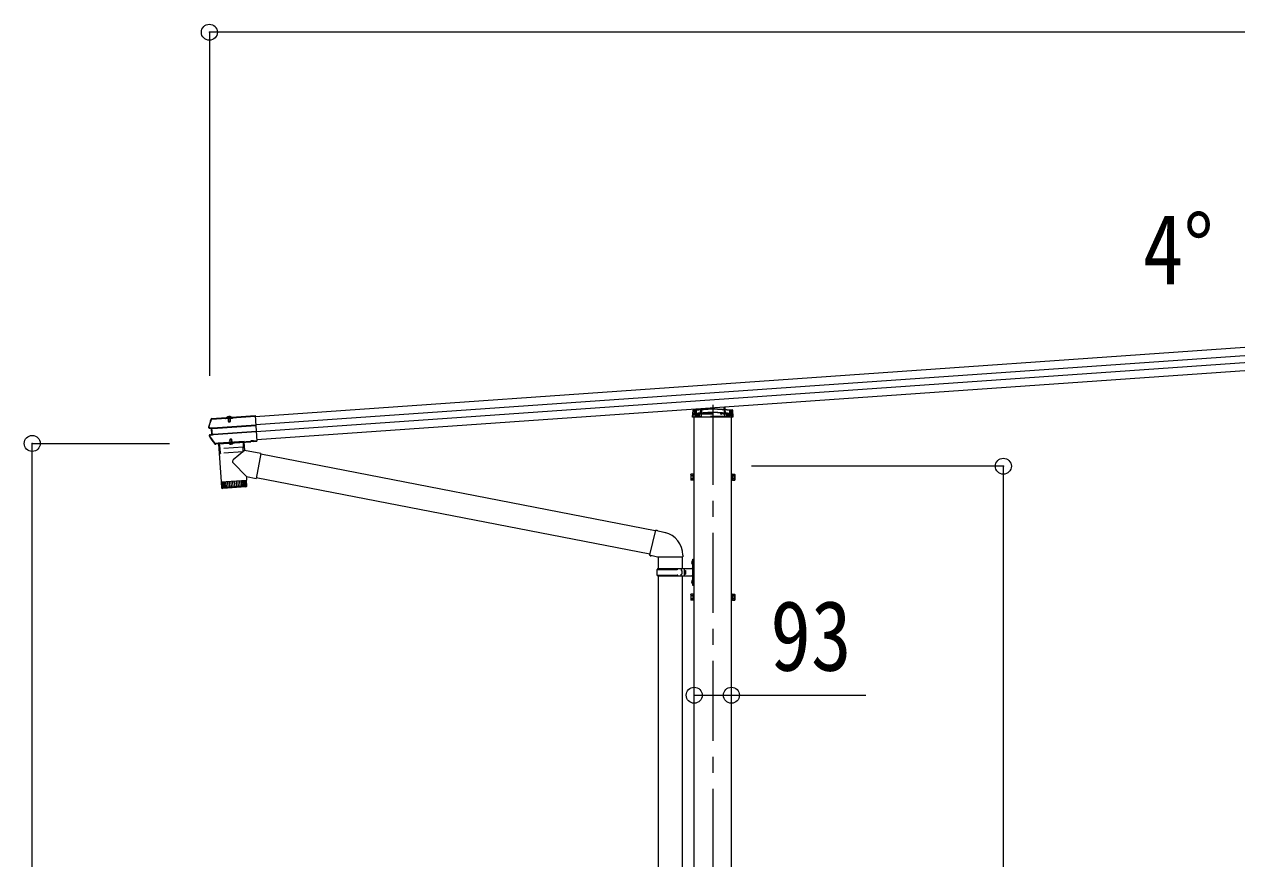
# Model space of a CAD drawing. Units: millimetres at full size, sheet at 1:40; details may follow other scales. Extents: x -11243 to 11243, y -7760 to 7760.
# Drawn here: x 994 to 4023, y -2289 to -203 of the extents above; entities that cross this region are included whole.
import ezdxf
from ezdxf.enums import TextEntityAlignment as Align

# ---------------------------------------------------------------- set-up
doc = ezdxf.new("R2010")
doc.units = ezdxf.units.MM
doc.header["$LTSCALE"] = 40
doc.header["$PDMODE"] = 32
doc.header["$PDSIZE"] = 40
doc.linetypes.add('CHAIN1', pattern=[8, 5, -1, 1, -1])
doc.linetypes.add('DASHED1', pattern=[1.8, 1.2, -0.6])
for name, color, linetype, lineweight in [('0-1_本体', 5, 'CHAIN1', 9), ('0-3_ELV2', 4, 'Continuous', 9), ('0-6_OTH_LINE', 6, 'Continuous', 9), ('0-7_SHAPE', 7, 'Continuous', 9), ('0-9_OUTLINE', 7, 'Continuous', 9)]:
    doc.layers.add(name, color=color, linetype=linetype, lineweight=lineweight)
doc.styles.add('ＭＳ ゴシック', font='')
doc.styles.get('ＭＳ ゴシック').set_extended_font_data('MS Gothic')

msp = doc.modelspace()

# ---------------------------------------------------------------- linework, layer by layer
at = {"layer": '0-1_本体'}
msp.add_line((2714.16, -1154.32), (2714.16, -3853.6), dxfattribs=at)
at = {"layer": '0-3_ELV2'}
for p, q in [((7143.17, -794.46), (1570.77, -1184.12)), ((7144.59, -814.77), (1572.19, -1204.43)), ((7145.8, -832), (1573.39, -1221.67)), ((7147.22, -852.31), (1574.81, -1241.98)), ((1512.38, -1185), (1570.54, -1180.93)), ((1570.54, -1180.93), (1575.05, -1245.38)), ((2663.71, -1185.46), (2664.82, -1167.39)), ((2714.16, -1163.06), (2762.58, -1166.45)), ((2714.16, -1171.53), (2763.1, -1174.96)), ((2743.98, -1160.53), (2744.26, -1165.17)), ((2763.51, -1167.39), (2764.61, -1185.46)), ((1455.61, -1210.18), (1458.43, -1200.52)), ((1462.69, -1212.54), (1456.71, -1211.83)), ((1458.43, -1200.52), (1461.44, -1190.91)), ((1462.64, -1188.48), (1462.41, -1188.5)), ((1462.51, -1189.99), (1462.41, -1188.5)), ((1462.44, -1190.03), (1462.51, -1189.99)), ((1462.64, -1188.48), (1498.02, -1186.01)), ((1572.22, -1204.89), (1465.09, -1212.38)), ((1465.18, -1213.61), (1572.3, -1206.12)), ((1498.16, -1187.62), (1496.84, -1187.72)), ((1496.84, -1187.72), (1496.97, -1189.68)), ((1513.93, -1188.49), (1496.97, -1189.68)), ((1498.27, -1186.8), (1498.02, -1186.01)), ((1498.12, -1187.5), (1498.16, -1187.62)), ((1498.19, -1188.09), (1498.16, -1187.62)), ((1512.5, -1187.09), (1498.19, -1188.09)), ((1512.25, -1185.96), (1498.28, -1186.93)), ((1498.28, -1186.93), (1498.36, -1188.08)), ((1499.42, -1186.85), (1499.4, -1186.66)), ((1510.68, -1186.61), (1500, -1187.36)), ((1500.81, -1188.21), (1500.75, -1187.31)), ((1509.99, -1187.56), (1500.81, -1188.21)), ((1502.36, -1187.8), (1502.46, -1189.3)), ((1502.94, -1188.56), (1503.08, -1188.05)), ((1502.94, -1188.56), (1507.93, -1188.21)), ((1502.94, -1188.56), (1503.43, -1195.44)), ((1503.38, -1188.53), (1503.28, -1188.03)), ((1503.38, -1188.53), (1503.92, -1196.33)), ((1503.43, -1195.44), (1508.41, -1195.09)), ((1503.43, -1195.44), (1504.34, -1197.08)), ((1504.34, -1197.08), (1507.73, -1196.84)), ((1507.5, -1188.24), (1507.53, -1187.74)), ((1507.5, -1188.24), (1508.05, -1196.04)), ((1507.93, -1188.21), (1507.73, -1187.72)), ((1507.73, -1196.84), (1508.41, -1195.09)), ((1507.93, -1188.21), (1508.41, -1195.09)), ((1508.45, -1188.88), (1508.34, -1187.38)), ((1509.99, -1187.56), (1509.93, -1186.67)), ((1511.19, -1186.03), (1511.17, -1185.83)), ((1512.38, -1185), (1512.25, -1185.82)), ((1512.25, -1185.96), (1512.33, -1187.1)), ((1513.79, -1186.53), (1512.47, -1186.62)), ((1512.47, -1186.62), (1512.5, -1187.09)), ((1512.49, -1186.5), (1570.65, -1182.43)), ((1513.79, -1186.53), (1513.93, -1188.49)), ((2764.61, -1185.46), (2663.71, -1185.46)), ((2667.66, -4357.74), (2667.66, -1185.46)), ((2760.66, -4357.74), (2760.66, -1185.46)), ((1461.27, -1213.89), (1456.52, -1213.32)), ((1463.67, -1241.61), (1457.31, -1232.43)), ((1457.65, -1229), (1462.24, -1227.75)), ((1458.04, -1230.45), (1463.83, -1228.88)), ((1462.2, -1213.82), (1461.27, -1213.89)), ((1462.24, -1227.75), (1461.27, -1213.89)), ((1463.17, -1227.69), (1462.24, -1227.75)), ((1463.6, -1212.48), (1462.69, -1212.54)), ((1463.83, -1228.88), (1462.69, -1212.54)), ((1462.91, -1213.88), (1463.44, -1213.84)), ((1470.23, -1250.65), (1463.67, -1241.61)), ((1464.74, -1228.81), (1463.83, -1228.88)), ((1464.38, -1227.49), (1463.85, -1227.53)), ((1464.21, -1212.5), (1463.98, -1212.51)), ((1465.09, -1228.73), (1465.32, -1228.72)), ((1466.15, -1227.48), (1573.27, -1219.99)), ((1466.24, -1228.71), (1573.36, -1221.22)), ((1508.35, -1240.01), (1507.67, -1241.76)), ((1512.66, -1241.41), (1507.67, -1241.76)), ((1508, -1246.57), (1507.67, -1241.76)), ((1508.43, -1246.43), (1508.04, -1240.81)), ((1512.55, -1246.15), (1512.16, -1240.52)), ((1512.99, -1246.22), (1512.66, -1241.41)), ((1471.27, -1251.13), (1472, -1251.08)), ((1471.65, -1252.61), (1472.1, -1252.58)), ((1472.17, -1250.7), (1472, -1251.08)), ((1472, -1251.08), (1472.1, -1252.58)), ((1472.27, -1252.2), (1472.1, -1252.58)), ((1478.15, -1250.28), (1472.17, -1250.7)), ((1472.17, -1250.7), (1472.27, -1252.2)), ((1478.26, -1251.78), (1472.27, -1252.2)), ((1478.15, -1250.28), (1478.26, -1251.78)), ((1478.38, -1250.63), (1478.15, -1250.28)), ((1543.02, -1245.6), (1478.18, -1250.14)), ((1478.18, -1250.14), (1478.25, -1251.13)), ((1478.26, -1251.23), (1478.26, -1251.23)), ((1478.48, -1252.13), (1478.26, -1251.78)), ((1478.38, -1250.63), (1559.78, -1244.94)), ((1478.82, -1252.1), (1542.66, -1247.63)), ((1504.87, -1250.52), (1504.85, -1250.28)), ((1516.64, -1249.7), (1504.87, -1250.52)), ((1516.64, -1249.7), (1516.63, -1249.45)), ((1543.09, -1246.6), (1543.02, -1245.6)), ((1559.95, -1244.56), (1559.78, -1244.94)), ((1559.78, -1244.94), (1559.89, -1246.44)), ((1560.06, -1246.06), (1559.89, -1246.44)), ((1565.94, -1244.14), (1559.95, -1244.56)), ((1559.95, -1244.56), (1560.06, -1246.06)), ((1566.05, -1245.64), (1560.06, -1246.06)), ((1565.94, -1244.14), (1566.05, -1245.64)), ((1566.17, -1244.49), (1565.94, -1244.14)), ((1566.27, -1245.99), (1566.05, -1245.64)), ((1566.17, -1244.49), (1574.94, -1243.88)), ((1566.17, -1244.49), (1566.27, -1245.99)), ((1566.27, -1245.99), (1575.05, -1245.38)), ((1567.46, -1244.4), (1567.57, -1245.9)), ((1567.54, -1245.5), (1575.02, -1244.98)), ((2658.96, -1328.74), (2659.54, -1327.73)), ((2658.96, -1328.74), (2658.96, -1341.74)), ((2664.46, -1327.73), (2659.54, -1327.73)), ((2664.46, -1331.48), (2659.54, -1331.48)), ((2664.46, -1327.53), (2664.46, -1342.54)), ((2666.06, -1327.99), (2664.46, -1327.99)), ((2666.06, -1326.54), (2666.06, -1343.54)), ((2667.66, -1326.54), (2666.06, -1326.54)), ((2760.66, -1326.54), (2762.26, -1326.54)), ((2762.26, -1326.54), (2762.26, -1343.54)), ((2762.26, -1327.99), (2763.86, -1327.99)), ((2763.86, -1327.53), (2768.78, -1327.53)), ((2763.86, -1327.53), (2763.86, -1342.54)), ((2763.86, -1331.28), (2768.78, -1331.28)), ((2769.36, -1328.54), (2768.78, -1327.53)), ((2769.36, -1328.54), (2769.36, -1341.54)), ((2658.96, -1341.74), (2659.54, -1342.74)), ((2664.46, -1338.99), (2659.54, -1338.99)), ((2664.46, -1342.74), (2659.54, -1342.74)), ((2664.45, -1335.54), (2666.06, -1335.54)), ((2664.46, -1334.54), (2666.06, -1334.54)), ((2664.46, -1342.09), (2666.06, -1342.09)), ((2666.06, -1343.54), (2667.66, -1343.54)), ((2762.26, -1343.54), (2760.66, -1343.54)), ((2763.86, -1334.54), (2762.26, -1334.54)), ((2763.87, -1335.54), (2762.26, -1335.54)), ((2763.86, -1342.09), (2762.26, -1342.09)), ((2763.86, -1338.79), (2768.78, -1338.79)), ((2763.86, -1342.54), (2768.78, -1342.54)), ((2769.36, -1341.54), (2768.78, -1342.54)), ((2658.96, -1628.74), (2659.54, -1627.73)), ((2658.96, -1628.74), (2658.96, -1641.74)), ((2664.46, -1627.73), (2659.54, -1627.73)), ((2664.46, -1631.48), (2659.54, -1631.48)), ((2664.45, -1635.54), (2666.06, -1635.54)), ((2664.46, -1627.53), (2664.46, -1642.54)), ((2666.06, -1627.99), (2664.46, -1627.99)), ((2664.46, -1634.54), (2666.06, -1634.54)), ((2666.06, -1626.54), (2666.06, -1643.54)), ((2667.66, -1626.54), (2666.06, -1626.54)), ((2760.66, -1626.54), (2762.26, -1626.54)), ((2762.26, -1626.54), (2762.26, -1643.54)), ((2762.26, -1627.99), (2763.86, -1627.99)), ((2763.86, -1634.54), (2762.26, -1634.54)), ((2763.87, -1635.54), (2762.26, -1635.54)), ((2763.86, -1627.53), (2768.78, -1627.53)), ((2763.86, -1627.53), (2763.86, -1642.54)), ((2763.86, -1631.28), (2768.78, -1631.28)), ((2769.36, -1628.54), (2768.78, -1627.53)), ((2769.36, -1628.54), (2769.36, -1641.54)), ((2658.96, -1641.74), (2659.54, -1642.74)), ((2664.46, -1638.99), (2659.54, -1638.99)), ((2664.46, -1642.74), (2659.54, -1642.74)), ((2664.46, -1642.09), (2666.06, -1642.09)), ((2666.06, -1643.54), (2667.66, -1643.54)), ((2762.26, -1643.54), (2760.66, -1643.54)), ((2763.86, -1642.09), (2762.26, -1642.09)), ((2763.86, -1638.79), (2768.78, -1638.79)), ((2763.86, -1642.54), (2768.78, -1642.54)), ((2769.36, -1641.54), (2768.78, -1642.54))]:
    msp.add_line(p, q, dxfattribs=at)
at = {"layer": '0-3_ELV2', "linetype": 'DASHED1'}
for p, q in [((2665.29, -1174.96), (2763.03, -1174.96)), ((2667.77, -1168.31), (2666.72, -1185.46)), ((2667.19, -1177.76), (2672.16, -1177.76)), ((2667.24, -1176.96), (2761.09, -1176.96)), ((2714.16, -1173.54), (2667.25, -1176.82)), ((2672.16, -1168.01), (2672.16, -1183.46)), ((2673.66, -1176.37), (2673.66, -1183.46)), ((2676.76, -1176.96), (2676.76, -1183.46)), ((2676.89, -1176.96), (2676.89, -1183.46)), ((2677.16, -1176.13), (2677.16, -1183.46)), ((2680.16, -1175.92), (2680.16, -1183.46)), ((2683.4, -1175.9), (2684.09, -1164.72)), ((2686.1, -1164.58), (2684.82, -1185.46)), ((2688.16, -1174.96), (2688.16, -1176.96)), ((2692.66, -1177.76), (2692.66, -1175.04)), ((2694.16, -1177.76), (2692.66, -1177.76)), ((2694.16, -1174.94), (2694.16, -1177.76)), ((2761.08, -1176.82), (2714.16, -1173.54)), ((2734.16, -1177.76), (2734.16, -1174.94)), ((2734.16, -1177.76), (2735.66, -1177.76)), ((2735.66, -1175.04), (2735.66, -1177.76)), ((2740.16, -1176.96), (2740.16, -1174.96)), ((2741.98, -1160.67), (2743.5, -1185.46)), ((2744.26, -1165.17), (2744.92, -1175.9)), ((2748.16, -1175.92), (2748.16, -1183.46)), ((2751.16, -1176.13), (2751.16, -1183.46)), ((2751.43, -1176.96), (2751.43, -1183.46)), ((2751.56, -1176.96), (2751.56, -1183.46)), ((2754.66, -1176.37), (2754.66, -1183.46)), ((2756.16, -1168.01), (2756.16, -1183.46)), ((2756.16, -1177.76), (2761.13, -1177.76)), ((2757.36, -1168.09), (2757.36, -1181.73)), ((2761.61, -1185.46), (2760.56, -1168.31)), ((1500.62, -1186.74), (1500.55, -1186.99)), ((1500.68, -1186.21), (1509.85, -1185.57)), ((1500.75, -1187.31), (1500.68, -1186.21)), ((1502.74, -1183.83), (1504.14, -1186.2)), ((1503.08, -1188.05), (1503.18, -1187.65)), ((1503.18, -1187.65), (1503.1, -1186.54)), ((1503.26, -1188.03), (1503.12, -1186.04)), ((1503.28, -1188.03), (1503.17, -1187.44)), ((1505.32, -1186.73), (1504.14, -1186.2)), ((1505.32, -1186.73), (1506.42, -1186.04)), ((1507.47, -1183.5), (1506.42, -1186.04)), ((1507.55, -1187.73), (1507.41, -1185.74)), ((1507.57, -1187.35), (1507.49, -1186.23)), ((1507.53, -1187.74), (1507.56, -1187.13)), ((1507.73, -1187.72), (1507.57, -1187.35)), ((1509.93, -1186.67), (1509.85, -1185.57)), ((1509.98, -1186.09), (1510.09, -1186.32)), ((2756.36, -1183.46), (2671.96, -1183.46)), ((2677.16, -1181.73), (2680.16, -1181.73)), ((2748.16, -1181.73), (2751.16, -1181.73)), ((2756.36, -1183.46), (2757.36, -1181.73)), ((1508.43, -1252.62), (1509.59, -1249.81)), ((1510.69, -1249.12), (1509.59, -1249.81)), ((1510.69, -1249.12), (1511.87, -1249.65)), ((1513.41, -1252.27), (1511.87, -1249.65))]:
    msp.add_line(p, q, dxfattribs=at)
at = {"layer": '0-3_ELV2'}
for points in [[(2665.22, -1174.96), (2714.16, -1171.53), (2714.16, -1172.48)], [(2665.74, -1166.45), (2714.16, -1163.06), (2714.16, -1164.01)], [(1462.41, -1188.5), (1462.22, -1188.64), (1462.32, -1190.11), (1462.44, -1190.03)], [(1462.51, -1189.99), (1498.12, -1187.5), (1498.02, -1186.01)], [(1512.47, -1186.62), (1512.49, -1186.5), (1512.38, -1185)], [(1512.66, -1241.41), (1511.74, -1239.77), (1508.35, -1240.01)], [(1478.38, -1250.63), (1478.48, -1252.13), (1559.89, -1246.44)]]:
    msp.add_lwpolyline(points, dxfattribs=at)
at = {"layer": '0-3_ELV2', "linetype": 'DASHED1'}
for points in [[(2760.56, -1168.31), (2714.16, -1165.07), (2667.77, -1168.31)], [(2670.96, -1168.09), (2670.96, -1181.73), (2671.96, -1183.46)]]:
    msp.add_lwpolyline(points, dxfattribs=at)
at = {"layer": '0-3_ELV2'}
for centre, radius, start, end in [((2665.29, -1175.95), 1, 94, 176.5), ((2665.81, -1167.45), 1, 94, 176.5), ((2762.51, -1167.45), 1, 3.5, 86), ((2763.03, -1175.95), 1, 3.5, 86), ((1456.86, -1210.54), 2.8, 164.31277, 263.16971), ((1937.46, -1345.51), 502, 162.04537, 164.31277), ((1456.86, -1210.54), 1.3, 164.24366, 263.03582), ((1462.95, -1191.75), 3.19, 103.22631, 162.05142), ((1462.58, -1191.28), 1.2, 102.71221, 162.01357), ((1499.95, -1186.62), 0.55, 142.43917, 184), ((1499.96, -1186.82), 0.545, 184, 274), ((1505.62, -1190.98), 7.7, 45.56083, 142.43917), ((1510.64, -1186.07), 0.545, 274, 4), ((1510.63, -1185.87), 0.55, 4, 45.56083), ((1458.38, -1231.7), 2.8, 105.16971, 214.06629), ((1871.91, -952.07), 502, 214.06629, 216.59248), ((1458.39, -1231.7), 1.3, 105.30295, 214.13631), ((1471.42, -1249.42), 3.19, 216.58984, 274.01289), ((1471.19, -1249.93), 1.2, 216.62025, 274.01295), ((1479.25, -1251.06), 1, 184, 274), ((1510.41, -1245.18), 7.7, 223.98312, 324.01688), ((1542.09, -1246.67), 1, 274, 4), ((2662.28, -1329.61), 3.32, 145.61575, 214.38425), ((2671.38, -1335.24), 12.42, 162.41205, 197.58795), ((2766.04, -1329.41), 3.32, 325.61575, 34.38425), ((2756.94, -1335.04), 12.42, 342.41205, 17.58795), ((2662.28, -1340.87), 3.32, 145.61575, 214.38425), ((2766.04, -1340.67), 3.32, 325.61575, 34.38425), ((2662.28, -1629.61), 3.32, 145.61575, 214.38425), ((2671.38, -1635.24), 12.42, 162.41205, 197.58795), ((2766.04, -1629.41), 3.32, 325.61575, 34.38425), ((2756.94, -1635.04), 12.42, 342.41205, 17.58795), ((2662.28, -1640.87), 3.32, 145.61575, 214.38425), ((2766.04, -1640.67), 3.32, 325.61575, 34.38425)]:
    msp.add_arc(centre, radius, start, end, dxfattribs=at)
at = {"layer": '0-3_ELV2', "linetype": 'DASHED1'}
for centre, radius, start, end in [((2665.29, -1175.96), 1, 90, 176.5), ((2763.03, -1175.96), 1, 3.5, 90), ((1500.07, -1186.85), 0.5, 274, 344), ((1501.39, -1186.96), 0.8, 94, 164), ((1502.61, -1186.58), 0.5, 4, 94), ((1507.99, -1186.2), 0.5, 94, 184), ((1509.25, -1186.41), 0.8, 24, 94), ((1510.54, -1186.12), 0.5, 204, 274)]:
    msp.add_arc(centre, radius, start, end, dxfattribs=at)
at = {"layer": '0-3_ELV2'}
for centre, major_axis, ratio, start_param, end_param in [((1498.49, -1189.99), (-0.22, 3.19), 0.014286, 5.9883828, 6.2220988), ((1512.48, -1189.01), (-0.22, 3.19), 0.014286, 0.0610865, 0.2948025), ((1465.22, -1214.19), (3.03, -0.36), 0.014525, 2.4375911, 3.0658321), ((1466.11, -1226.89), (2.95, 0.8), 0.014957, 3.2171785, 3.8372566), ((1465.22, -1214.19), (2.99, 0.21), 0.19438, 1.5707963, 2.1939282), ((1465.11, -1212.66), (1.52, -0.18), 0.014525, 2.4126357, 3.0658321), ((1465.11, -1212.67), (1.5, 0.1), 0.19438, 1.5707963, 2.2034964), ((1466.11, -1226.9), (2.99, 0.21), 0.19438, 4.0848352, 4.712389), ((1466.21, -1228.41), (1.48, 0.4), 0.014957, 3.2171785, 3.8435615), ((1466.22, -1228.42), (1.5, 0.1), 0.19438, 4.0561004, 4.712389)]:
    msp.add_ellipse(centre, major_axis=major_axis, ratio=ratio, start_param=start_param, end_param=end_param, dxfattribs=at)
at = {"layer": '0-6_OTH_LINE'}
for p, q in [((7234.06, -222.65), (1456.06, -222.65)), ((1456.06, -222.65), (1456.06, -1081.55)), ((1013.53, -1250.74), (1356.61, -1250.74)), ((1013.53, -3807.74), (1013.53, -1250.74)), ((3440.16, -1307.74), (2810.66, -1307.74)), ((3440.16, -3807.74), (3440.16, -1307.74)), ((2667.66, -1880.43), (2760.66, -1880.43)), ((2760.66, -1880.43), (3096.81, -1880.43))]:
    msp.add_line(p, q, dxfattribs=at)
for p in [(1456.06, -222.65), (1013.53, -1250.74), (3440.16, -1307.74), (2667.66, -1880.43), (2760.66, -1880.43)]:
    msp.add_point(p, dxfattribs=at)
at = {"layer": '0-9_OUTLINE', "linetype": 'DASHED1'}
for p, q in [((1480.96, -1251.95), (1482.1, -1263.41)), ((1540.52, -1259.81), (1482.63, -1263.86)), ((1484.11, -1275.31), (1482.83, -1263.85)), ((1540.05, -1271.87), (1484.65, -1275.75)), ((1540.52, -1271.36), (1540.19, -1259.83)), ((1540.52, -1247.78), (1540.99, -1259.29))]:
    msp.add_line(p, q, dxfattribs=at)
at = {"layer": '0-9_OUTLINE'}
for p, q in [((1544.05, -1268.45), (1515.75, -1291.91)), ((1542.6, -1247.64), (1544.05, -1268.45)), ((1584.81, -1276.37), (1544.05, -1268.45)), ((1548.62, -1333.72), (1515.34, -1299.23)), ((1584.81, -1276.37), (1572.75, -1338.41)), ((2570.23, -1469.55), (1584.5, -1277.94)), ((1485.45, -1347.87), (1486.59, -1360.87)), ((1487.17, -1362.4), (1486.15, -1347.82)), ((1486.58, -1360.82), (1549.97, -1356.39)), ((1487.37, -1347.73), (1488.42, -1362.7)), ((1490.23, -1362.57), (1489.19, -1347.61)), ((1547.19, -1359.59), (1489.79, -1363.6)), ((1489.87, -1346.56), (1489.96, -1347.55)), ((1491.55, -1347.44), (1492.59, -1362.41)), ((1495.45, -1362.2), (1494.41, -1347.24)), ((1498.76, -1361.97), (1497.72, -1347.01)), ((1501.41, -1346.75), (1502.46, -1361.72)), ((1505.41, -1346.47), (1506.46, -1361.44)), ((1509.65, -1346.18), (1510.69, -1361.14)), ((1514.03, -1345.87), (1515.08, -1360.83)), ((1518.48, -1345.56), (1519.53, -1360.52)), ((1522.91, -1345.25), (1523.96, -1360.21)), ((1527.24, -1344.95), (1528.28, -1359.91)), ((1531.36, -1344.66), (1532.41, -1359.62)), ((1535.22, -1344.39), (1536.27, -1359.35)), ((1538.73, -1344.14), (1539.78, -1359.11)), ((1541.82, -1343.93), (1542.87, -1358.89)), ((1544.44, -1343.74), (1545.49, -1358.71)), ((1544.73, -1342.72), (1544.79, -1343.72)), ((1546.53, -1343.6), (1547.58, -1358.56)), ((1548.06, -1343.49), (1549.1, -1358.45)), ((1548.62, -1333.72), (1572.75, -1338.41)), ((1548.62, -1333.72), (1549.22, -1342.41)), ((2556.64, -1528.03), (1573.05, -1336.84)), ((2570.6, -1467.99), (2556.24, -1529.74)), ((2570.6, -1467.99), (2575.32, -1467.55)), ((2570.6, -1467.99), (2594.91, -1473.8)), ((2575.32, -1467.55), (2575.46, -1469.15)), ((2556.24, -1529.74), (2560.24, -1532.41)), ((2556.24, -1529.74), (2576.32, -1534.28)), ((2561.11, -1530.84), (2560.24, -1532.41)), ((2576.32, -1534.28), (2639.05, -1534.28)), ((2577.68, -1534.28), (2577.68, -1563.79)), ((2637.68, -1534.28), (2637.68, -1563.79)), ((2639.05, -1530.12), (2639.05, -1534.28)), ((2662.63, -1544.64), (2662.63, -1552.94)), ((2662.63, -1544.64), (2663.26, -1544.64)), ((2663.26, -1544.64), (2663.66, -1545.04)), ((2663.26, -1544.64), (2663.26, -1552.94)), ((2663.66, -1540.79), (2666.66, -1539.29)), ((2663.66, -1540.79), (2663.66, -1604.79)), ((2666.66, -1539.29), (2667.66, -1539.29)), ((2666.66, -1539.29), (2666.66, -1606.29)), ((2574.69, -1565.79), (2625.02, -1565.79)), ((2575.69, -1563.79), (2575.69, -1565.79)), ((2575.69, -1563.79), (2661.69, -1563.79)), ((2634.69, -1563.79), (2634.69, -1568.29)), ((2642.66, -1563.79), (2642.66, -1581.79)), ((2661.36, -1546.64), (2663.4, -1547.64)), ((2661.36, -1550.94), (2663.4, -1549.94)), ((2662.63, -1552.94), (2663.26, -1552.94)), ((2663.26, -1552.94), (2663.66, -1552.54)), ((2663.4, -1547.64), (2664.02, -1548.79)), ((2663.4, -1549.94), (2664.02, -1548.79)), ((2574.69, -1579.79), (2625.02, -1579.79)), ((2575.69, -1581.79), (2575.69, -1579.79)), ((2575.69, -1581.79), (2661.69, -1581.79)), ((2577.67, -1581.79), (2577.67, -2573.76)), ((2634.69, -1577.29), (2636.69, -1577.29)), ((2634.69, -1581.79), (2634.69, -1577.29)), ((2637.67, -1581.79), (2637.67, -2573.76)), ((2642.66, -1577.29), (2645.66, -1577.29)), ((2661.36, -1594.64), (2663.4, -1595.64)), ((2661.36, -1598.94), (2663.4, -1597.94)), ((2662.63, -1592.64), (2662.63, -1600.94)), ((2662.63, -1592.64), (2663.26, -1592.64)), ((2662.63, -1600.94), (2663.26, -1600.94)), ((2663.26, -1592.64), (2663.66, -1593.04)), ((2663.26, -1592.64), (2663.26, -1600.94)), ((2663.26, -1600.94), (2663.66, -1600.54)), ((2663.4, -1595.64), (2664.02, -1596.79)), ((2663.4, -1597.94), (2664.02, -1596.79)), ((2663.66, -1604.79), (2666.66, -1606.29)), ((2666.66, -1606.29), (2667.66, -1606.29))]:
    msp.add_line(p, q, dxfattribs=at)
for points in [[(1478.75, -1252.1), (1485.38, -1346.87), (1549.22, -1342.41)], [(1549.98, -1356.44), (1549.29, -1343.4), (1485.45, -1347.87)], [(2634.69, -1568.29), (2636.69, -1568.29), (2636.69, -1577.29)], [(2642.66, -1568.29), (2645.66, -1568.29), (2645.66, -1577.29)]]:
    msp.add_lwpolyline(points, dxfattribs=at)
at = {"layer": '0-9_OUTLINE', "linetype": 'DASHED1'}
for centre, start, end in [((1482.6, -1263.36), 185.67065, 274), ((1540.02, -1271.38), 274, 1.61406), ((1540.49, -1259.31), 274, 2.32935), ((1484.61, -1275.25), 186.38594, 274)]:
    msp.add_arc(centre, 0.5, start, end, dxfattribs=at)
at = {"layer": '0-9_OUTLINE'}
for centre, radius, start, end in [((1518.94, -1295.76), 5, 129.65551, 223.97399), ((1489.58, -1360.61), 3, 185, 274.04832), ((1546.98, -1356.6), 3, 274, 3), ((2581.05, -1530.12), 58, 0, 76.56538), ((2666.96, -1548.79), 6, 136.21765, 223.78235), ((2623.44, -1572.79), 49.25, 171.82876, 180.00002), ((2623.44, -1572.79), 49.25, 180.00002, 188.17127), ((2625.02, -1563.79), 2, 270, 359.99998), ((2661.66, -1561.79), 2, 270, 359.99998), ((2625.02, -1581.79), 2, 0.00005, 90.00004), ((2666.96, -1596.79), 6, 136.21765, 223.78235), ((2661.66, -1583.79), 2, 0.00005, 90.00004)]:
    msp.add_arc(centre, radius, start, end, dxfattribs=at)

# ---------------------------------------------------------------- texts
at = {"layer": '0-6_OTH_LINE', "color": 7, "style": 'ＭＳ ゴシック', "width": 0.85}
msp.add_text('93', height=176, dxfattribs=at).set_placement((2857.68, -1871.96), align=Align.BOTTOM_LEFT)
at = {"layer": '0-7_SHAPE', "style": 'ＭＳ ゴシック', "width": 0.85}
msp.add_text('4°', height=176, dxfattribs=at).set_placement((3788.62, -905.49), align=Align.BOTTOM_LEFT)

doc.saveas('drawing.dxf')
